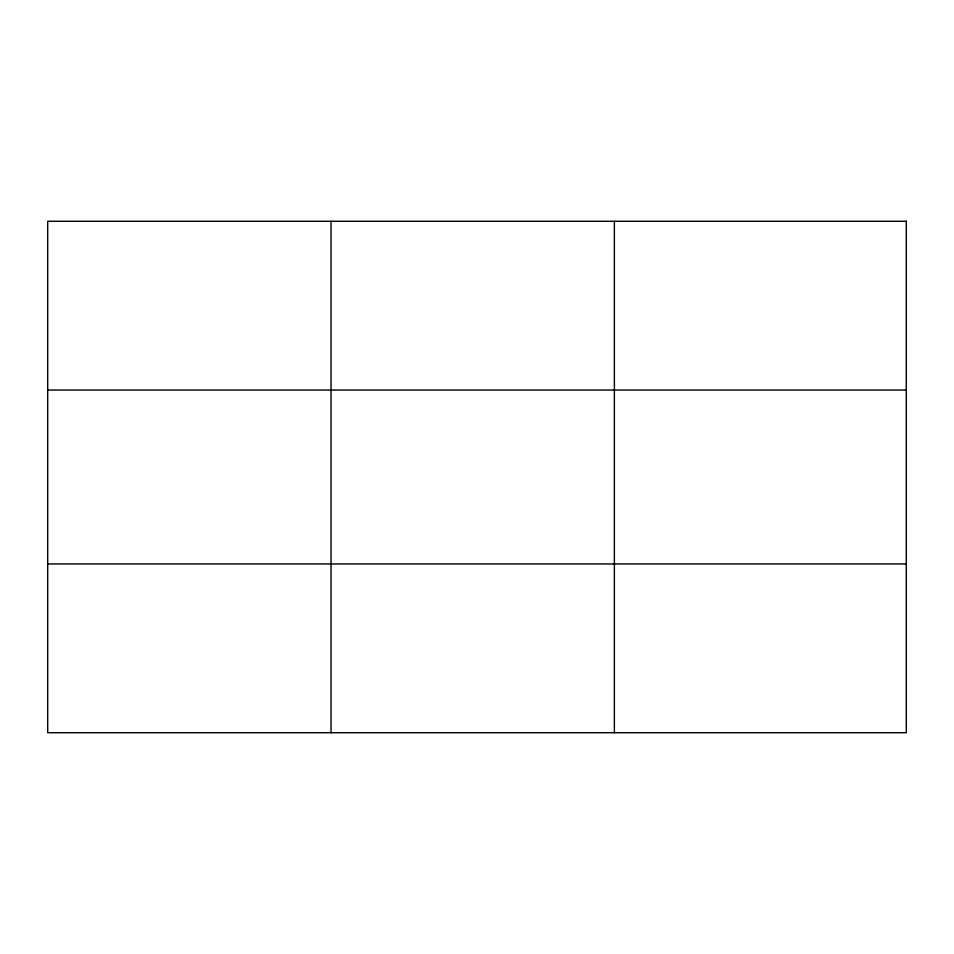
<?xml version="1.0" encoding="UTF-8"?>
<svg xmlns="http://www.w3.org/2000/svg" width="954" height="954" viewBox="0 0 954 954"><rect width="100%" height="100%" fill="white"/><g stroke="black" fill="none" stroke-linecap="round" stroke-linejoin="round"><path stroke-width="1.43" d="M331.038 732.72L331.038 221.28M614.376 732.72L614.376 221.28M47.7 390.055L906.3 390.055M47.7 563.945L906.3 563.945M906.3 221.28L906.3 732.72L47.7 732.72L47.7 221.28L906.3 221.28"/></g></svg>
